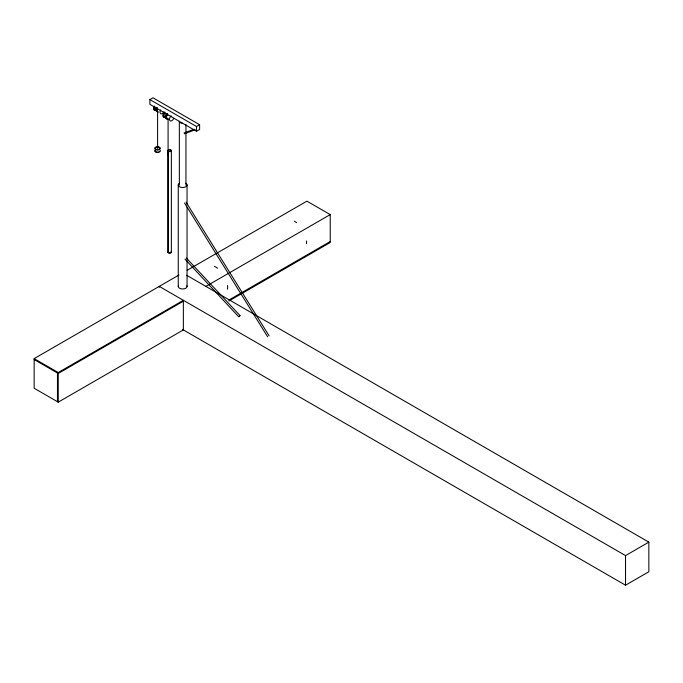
<?xml version="1.0" encoding="UTF-8"?>
<svg xmlns="http://www.w3.org/2000/svg" width="683" height="683" viewBox="0 0 683 683"><rect width="100%" height="100%" fill="white"/><g stroke="black" fill="none" stroke-linecap="round" stroke-linejoin="round"><path stroke-width="1.02" d="M149.876 99.59L152.983 97.797L199.615 124.716L199.615 129.471L196.508 131.273L149.876 104.354L149.876 99.59L196.508 126.509L199.615 124.716M34.15 358.626L58.243 372.542L183.36 300.307L183.36 329.915L58.243 402.15L34.15 388.243L34.15 358.626L178.989 275.001M187.185 270.272L306.915 201.152L330.231 214.607L330.231 242.508L228.916 300.998M205.89 286.39L330.231 214.607M183.36 301.203L58.243 373.456L34.15 359.531M228.916 300.025L330.231 241.526M58.243 401.254L57.466 401.698L57.466 372.986M159.267 287.295L159.267 286.39L625.534 555.595L648.85 542.131L648.85 571.748L625.534 585.203L182.352 329.334M184.077 132.946L194.083 129.3M184.299 133.8L195.295 129.787M182.651 123.23L181.798 123.162A3.295 1.904 0 0 1 179.467 121.813L179.347 121.326L179.347 185.144M184.956 259.105L238.674 316.707L239.434 316.4L239.998 315.563L186.28 257.969M186.587 275.249L648.85 542.131M182.583 300.751L183.36 301.22M239.998 315.563L238.726 316.758M186.032 202.117L269.128 335.891M184.538 203.03L267.634 336.804M625.534 555.595L625.534 585.203M196.508 126.509L196.508 131.273M187.048 184.956L187.048 205.037M187.048 207.154L187.048 286.433M185.947 124.511L185.947 185.144M178.254 184.956L178.254 286.433M171.365 150.627L171.365 252.147M168.3 150.627L168.3 252.147M168.086 118.936L168.086 155.195M167.847 150.627L167.847 252.147M157.594 111.892L157.594 148.493M58.243 372.542L58.243 402.15M158.644 111.986A3.295 1.904 -60 0 1 157.594 108.085M159.634 151.191A2.194 1.272 0 0 1 159.412 151.498M158.61 151.959A2.194 1.272 0 0 1 156.416 151.959M155.955 151.763A2.194 1.272 0 0 1 155.391 150.533M160.24 150.439A2.826 1.631 0 0 1 157.508 152.497A2.826 1.631 0 0 1 154.785 150.439M171.134 251.643A1.759 1.016 0 0 1 170.613 252.975A1.759 1.016 0 0 1 168.257 252.795A1.759 1.016 0 0 1 168.368 251.429M170.87 252.343A1.306 0.751 0 0 1 169.606 252.898M168.957 252.795A1.306 0.751 0 0 1 168.342 251.95M157.449 110.535A2.194 1.272 -60 0 1 157.295 108.093M156.672 108.981A2.194 1.272 -60 0 1 156.8 108.46M156.253 108.973A2.194 1.272 -60 0 1 154.751 108.853A2.194 1.272 -60 0 1 154.964 106.753M156.142 109.937A3.295 1.904 -60 0 1 153.991 109.519A3.295 1.904 -60 0 1 154.495 106.3M164.005 111.79A3.295 1.904 -60 0 1 160.701 113.685A3.295 1.904 -60 0 1 160.701 109.886M157.303 111.594A3.295 1.904 -60 0 1 156.817 107.641M155.835 109.758A3.295 1.904 -60 0 1 153.675 109.34A3.295 1.904 -60 0 1 154.179 106.121M157.602 111.389A3.295 1.904 -60 0 1 156.552 107.487M294.322 221.198A16.486 9.519 60 0 1 296.61 222.641M306.573 241.005A16.486 9.519 60 0 1 306.471 243.583M214.419 266.37A16.486 9.519 60 0 1 217.612 268.248M227.49 285.511A16.486 9.519 60 0 1 227.473 289.191M166.891 117.732A2.194 1.272 -60 0 1 166.439 116.067A2.194 1.272 -60 0 1 167.796 114.061M166.251 115.658A2.194 1.272 -60 0 1 167.139 114.232M164.91 116.452A2.194 1.272 -60 0 1 164.04 115.231A2.194 1.272 -60 0 1 165.081 113.045M167.514 115.734A2.194 1.272 -60 0 1 167.813 115.248M165.585 117.134A3.295 1.904 -60 0 1 163.28 116.127A3.295 1.904 -60 0 1 164.987 112.191M173.815 118.21A3.295 1.904 -60 0 1 169.947 120.737A3.295 1.904 -60 0 1 171.194 115.777M168.086 119.183A3.295 1.904 -60 0 1 166.379 117.92A3.295 1.904 -60 0 1 167.523 114.573M167.916 118.475A3.295 1.904 -60 0 1 165.602 117.467A3.295 1.904 -60 0 1 167.309 113.532M164.671 117.211A3.295 1.904 -60 0 1 162.964 115.948A3.295 1.904 -60 0 1 164.108 112.601M167.045 118.577A3.295 1.904 -60 0 1 165.337 117.314A3.295 1.904 -60 0 1 166.481 113.976M186.894 285.776A4.397 2.536 0 0 1 182.651 288.969A4.397 2.536 0 0 1 178.4 285.776M185.759 183.155A4.397 2.536 0 0 1 185.759 186.749A4.397 2.536 0 0 1 179.544 186.749A4.397 2.536 0 0 1 179.544 183.155M168.684 151.165A1.306 0.751 0 0 0 170.87 150.823A1.306 0.751 0 0 0 169.273 149.901A1.306 0.751 0 0 0 168.684 151.165M155.511 149.517A2.826 1.631 0 0 0 160.24 148.783A2.826 1.631 0 0 0 156.783 146.785A2.826 1.631 0 0 0 155.511 149.517M155.955 149.261A2.194 1.272 0 0 0 159.634 148.689A2.194 1.272 0 0 0 156.945 147.135A2.194 1.272 0 0 0 155.955 149.261M168.368 151.344A1.759 1.016 0 0 0 171.305 150.892A1.759 1.016 0 0 0 169.153 149.645A1.759 1.016 0 0 0 168.368 151.344"/></g></svg>
